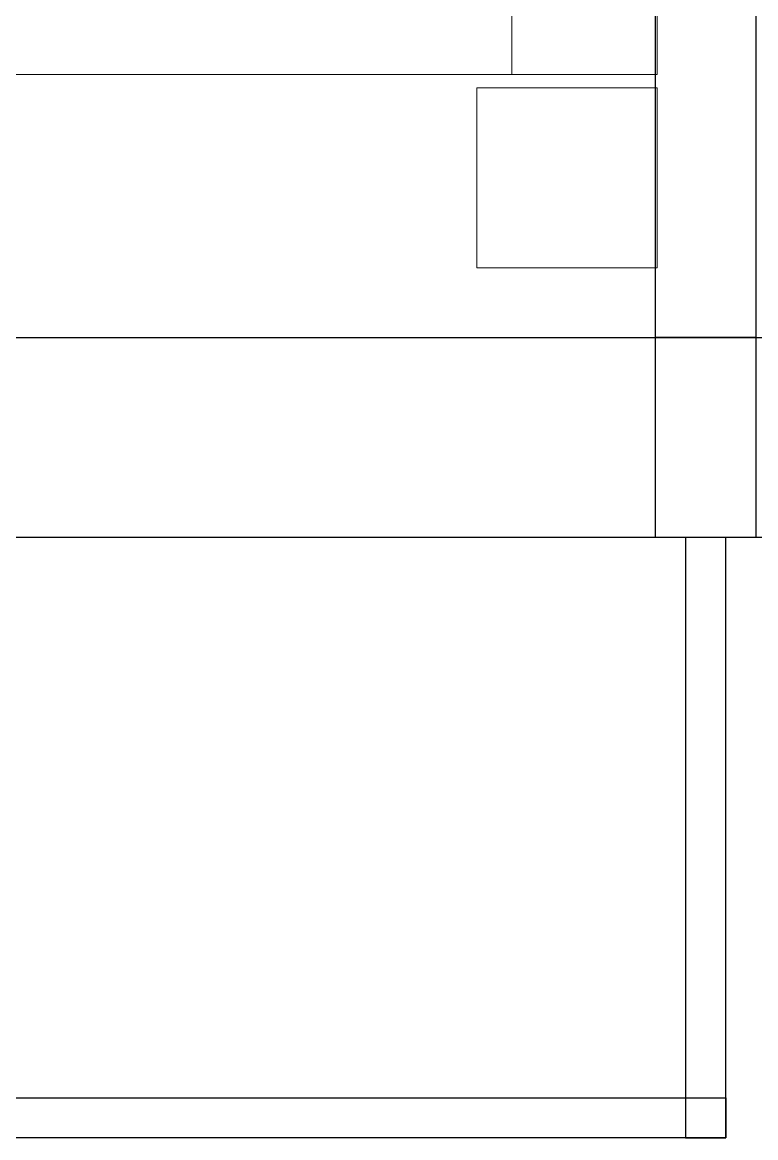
# Model space of a CAD drawing. Header units: millimetres. Extents: x 0 to 145404, y 0 to 194550.
# Drawn here: x 83360 to 84825, y 59146 to 61376 of the extents above; entities that cross this region are included whole.
import ezdxf

# ---------------------------------------------------------------- set-up
doc = ezdxf.new("R2010")
doc.units = ezdxf.units.MM
doc.layers.add('АР - мебель', color=7, linetype='Continuous', lineweight=9, true_color=0x787878)
for name, color, linetype, lineweight in [('АР - Монолит', 56, 'Continuous', 30), ('АР - Наружная стена', 144, 'Continuous', 30), ('АР - Перегородки 80', 32, 'Continuous', 30)]:
    doc.layers.add(name, color=color, linetype=linetype, lineweight=lineweight)

# ---------------------------------------------------------------- blocks, each defined once
blk = doc.blocks.new('КРТ37_1550х2200')
for points in [[(775, 0), (-775, 0)], [(775, -2200), (775, 0)], [(1161.7, -360), (1161.7, 0), (801.7, 0)], [(1161.7, -360), (801.7, -360), (801.7, 0)], [(-653.1, -290), (775, -290)]]:
    blk.add_lwpolyline(points)
blk = doc.blocks.new('Квартира 1С 4250 тип 8')
at = {"layer": 'АР - Монолит'}
blk.add_lwpolyline([(-4450, 0), (-4450, -6150), (-4250, -6150), (-4250, 0)], close=True, dxfattribs=at)
at = {"layer": 'АР - Наружная стена'}
blk.add_lwpolyline([(0, -6150), (-4450, -6150), (-4450, -6550), (0, -6550)], close=True, dxfattribs=at)
at = {"layer": 'АР - Перегородки 80'}
for points in [[(-4310, -7750), (-4390, -7750), (-4390, -6550), (-4310, -6550)], [(-60, -7670), (-4390, -7670), (-4390, -7750), (-60, -7750)]]:
    blk.add_lwpolyline(points, close=True, dxfattribs=at)
at = {"layer": 'АР - мебель', "xscale": -1, "rotation": 90}
blk.add_blockref('КРТ37_1550х2200', (-4252.9, -4849.5), dxfattribs=at)
blk = doc.blocks.new('Квартира 1К 5200 тип 15')
at = {"layer": 'АР - Монолит'}
blk.add_lwpolyline([(0, -8150), (0, -1900), (-200, -1900), (-200, -8150)], close=True, dxfattribs=at)
at = {"layer": 'АР - Наружная стена'}
blk.add_lwpolyline([(-6250, -8550), (0, -8550), (0, -8150), (-6250, -8150)], close=True, dxfattribs=at)
blk = doc.blocks.new('V_Section_3')
for name, p in [('Квартира 1К 5200 тип 15', (6250, -34450)), ('Квартира 1С 4250 тип 8', (10500, -36450))]:
    blk.add_blockref(name, p)

msp = doc.modelspace()

# ---------------------------------------------------------------- block references
at = {"xscale": -1}
msp.add_blockref('V_Section_3', (90875.5, 103346.1, 0), dxfattribs=at)

doc.saveas('drawing.dxf')
